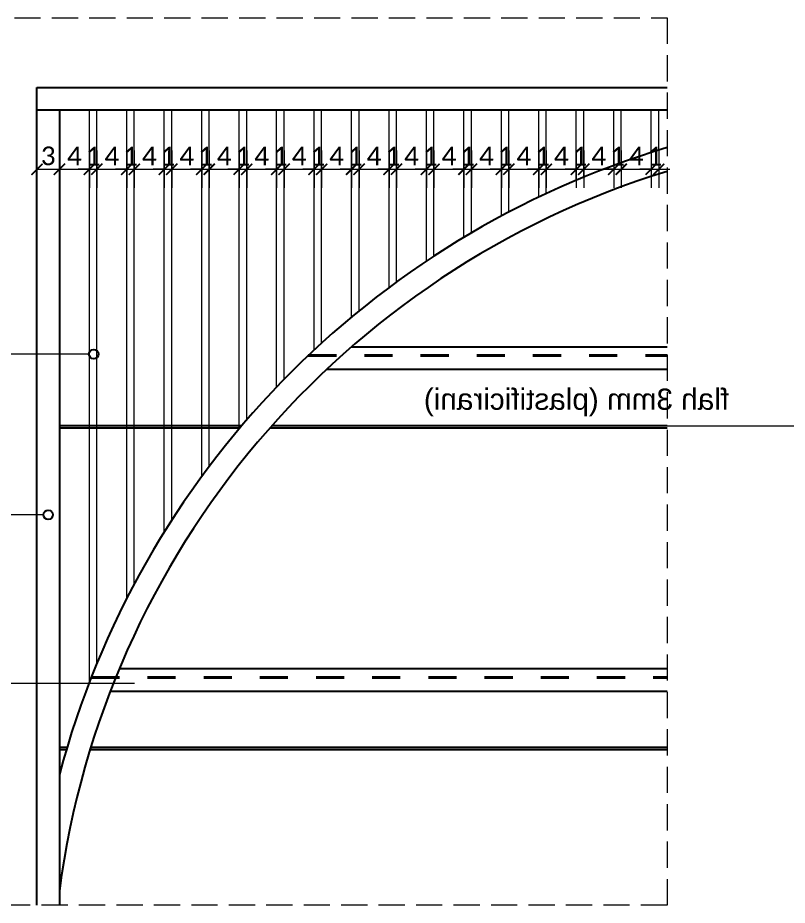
# Model space of a CAD drawing. Header units: centimetres. Extents: x -26724 to 60145, y -23645 to 6771.
# Drawn here: x 1974.8 to 2180.2, y 96.2 to 333.2 of the extents above; entities that cross this region are included whole.
import ezdxf

# ---------------------------------------------------------------- set-up
doc = ezdxf.new("R2010")
doc.units = ezdxf.units.CM
doc.linetypes.add('737', pattern=[10, 7, -3])
doc.linetypes.add('DALEKOVOD_VN', pattern=[5, 2.5, -2.5])
for name, color, linetype, lineweight in [('2.IZGLED', 7, 'Continuous', 13), ('4.KOTE', 88, 'Continuous', 15), ('zid', 7, 'Continuous', 40)]:
    doc.layers.add(name, color=color, linetype=linetype, lineweight=lineweight)
doc.layers.add('3.IZGLED 2', color=7, linetype='Continuous', lineweight=9, true_color=0x4a4a4a)
doc.layers.add('tekst', color=7, linetype='Continuous')
doc.layers.add('tekst @ 50', color=7, linetype='Continuous')
doc.styles.add('Notes', font='arial.ttf', dxfattribs={"height": 3})
doc.styles.get("Standard").update_dxf_attribs({"font": 'calibri.ttf'})
doc.dimstyles.new('ja 1 30 izgledi zidova', dxfattribs={"dimtxt": 5, "dimasz": 3, "dimexe": 5, "dimexo": 5, "dimgap": 1, "dimtad": 1, "dimdec": 0, "dimtxsty": 'Standard', "dimblk": 'ARCHTICK', "dimcen": 2.5, "dimclrd": 256, "dimclrt": 7, "dimadec": 0, "dimazin": 0, "dimtfac": 1, "dimtdec": 0, "dimtix": 1, "dimtmove": 1, "dimatfit": 3, "dimldrblk": 'ARCHTICK', "dimfxl": 5, "dimfxlon": 1, "dimlwd": 0, "dimlwe": 9, "dimarcsym": 0})

# ---------------------------------------------------------------- blocks, each defined once
blk = doc.blocks.new('_ArchTick')
at = {"color": 0, "linetype": 'ByBlock', "const_width": 0.15}
blk.add_lwpolyline([(-0.5, -0.5), (0.5, 0.5)], dxfattribs=at)
blk = doc.blocks.new('*D963')
at = {"layer": '4.KOTE', "color": 0, "lineweight": 9, "transparency": 16777216}
for p, q in [((1985.91, 297.78), (1985.91, 287.78)), ((1979.91, 295.04), (1979.91, 287.78))]:
    blk.add_line(p, q, dxfattribs=at)
at = {"layer": '4.KOTE', "lineweight": 0, "transparency": 16777216}
blk.add_line((1979.91, 292.78), (1985.91, 292.78), dxfattribs=at)
at = {"layer": 'Defpoints', "color": 0, "transparency": 16777216}
for p in [(1979.91, 316.27, -27), (1985.91, 310.27), (1985.91, 292.78)]:
    blk.add_point(p, dxfattribs=at)
at = {"layer": '4.KOTE', "lineweight": 0, "transparency": 16777216, "xscale": 3, "yscale": 3, "zscale": 3, "rotation": 180}
blk.add_blockref('_ArchTick', (1979.91, 292.78), dxfattribs=at)
at = {"layer": '4.KOTE', "lineweight": 0, "transparency": 16777216, "xscale": 3, "yscale": 3, "zscale": 3}
blk.add_blockref('_ArchTick', (1985.91, 292.78), dxfattribs=at)
at = {"layer": '4.KOTE', "color": 7, "transparency": 16777216, "insert": (1982.91, 296.34), "char_height": 5, "attachment_point": 5}
blk.add_mtext('3', dxfattribs=at)
blk = doc.blocks.new('*D964')
at = {"layer": '4.KOTE', "color": 0, "lineweight": 9, "transparency": 16777216}
for p, q in [((1985.91, 297.78), (1985.91, 287.78)), ((1993.91, 297.78), (1993.91, 287.78))]:
    blk.add_line(p, q, dxfattribs=at)
at = {"layer": '4.KOTE', "lineweight": 0, "transparency": 16777216}
blk.add_line((1985.91, 292.78), (1993.91, 292.78), dxfattribs=at)
at = {"layer": 'Defpoints', "color": 0, "transparency": 16777216}
for p in [(1985.91, 324.53), (1993.91, 310.27), (1993.91, 292.78)]:
    blk.add_point(p, dxfattribs=at)
at = {"layer": '4.KOTE', "lineweight": 0, "transparency": 16777216, "xscale": 3, "yscale": 3, "zscale": 3, "rotation": 180}
blk.add_blockref('_ArchTick', (1985.91, 292.78), dxfattribs=at)
at = {"layer": '4.KOTE', "lineweight": 0, "transparency": 16777216, "xscale": 3, "yscale": 3, "zscale": 3}
blk.add_blockref('_ArchTick', (1993.91, 292.78), dxfattribs=at)
at = {"layer": '4.KOTE', "color": 7, "transparency": 16777216, "insert": (1989.91, 296.29), "char_height": 5, "attachment_point": 5}
blk.add_mtext('4', dxfattribs=at)
blk = doc.blocks.new('*D965')
at = {"layer": '4.KOTE', "color": 0, "lineweight": 9, "transparency": 16777216}
for p, q in [((1993.91, 297.78), (1993.91, 287.78)), ((1995.91, 297.78), (1995.91, 287.78))]:
    blk.add_line(p, q, dxfattribs=at)
at = {"layer": '4.KOTE', "lineweight": 0, "transparency": 16777216}
for p, q in [((1993.91, 292.78), (1990.91, 292.78)), ((1993.91, 292.78), (1995.91, 292.78)), ((1995.91, 292.78), (1998.91, 292.78))]:
    blk.add_line(p, q, dxfattribs=at)
at = {"layer": 'Defpoints', "color": 0, "transparency": 16777216}
for p in [(1993.91, 310.27), (1995.91, 310.27), (1995.91, 292.78)]:
    blk.add_point(p, dxfattribs=at)
at = {"layer": '4.KOTE', "lineweight": 0, "transparency": 16777216, "xscale": 3, "yscale": 3, "zscale": 3}
blk.add_blockref('_ArchTick', (1993.91, 292.78), dxfattribs=at)
at = {"layer": '4.KOTE', "lineweight": 0, "transparency": 16777216, "xscale": 3, "yscale": 3, "zscale": 3, "rotation": 180}
blk.add_blockref('_ArchTick', (1995.91, 292.78), dxfattribs=at)
at = {"layer": '4.KOTE', "color": 7, "transparency": 16777216, "insert": (1994.91, 296.28), "char_height": 5, "attachment_point": 5}
blk.add_mtext('1', dxfattribs=at)
blk = doc.blocks.new('*D966')
at = {"layer": '4.KOTE', "color": 0, "lineweight": 9, "transparency": 16777216}
for p, q in [((1995.91, 297.78), (1995.91, 287.78)), ((2003.91, 297.78), (2003.91, 287.78))]:
    blk.add_line(p, q, dxfattribs=at)
at = {"layer": '4.KOTE', "lineweight": 0, "transparency": 16777216}
blk.add_line((1995.91, 292.78), (2003.91, 292.78), dxfattribs=at)
at = {"layer": 'Defpoints', "color": 0, "transparency": 16777216}
for p in [(1995.91, 310.27), (2003.91, 310.27), (2003.91, 292.78)]:
    blk.add_point(p, dxfattribs=at)
at = {"layer": '4.KOTE', "lineweight": 0, "transparency": 16777216, "xscale": 3, "yscale": 3, "zscale": 3, "rotation": 180}
blk.add_blockref('_ArchTick', (1995.91, 292.78), dxfattribs=at)
at = {"layer": '4.KOTE', "lineweight": 0, "transparency": 16777216, "xscale": 3, "yscale": 3, "zscale": 3}
blk.add_blockref('_ArchTick', (2003.91, 292.78), dxfattribs=at)
at = {"layer": '4.KOTE', "color": 7, "transparency": 16777216, "insert": (1999.91, 296.29), "char_height": 5, "attachment_point": 5}
blk.add_mtext('4', dxfattribs=at)
blk = doc.blocks.new('*D967')
at = {"layer": '4.KOTE', "color": 0, "lineweight": 9, "transparency": 16777216}
for p, q in [((2003.91, 297.78), (2003.91, 287.78)), ((2005.91, 297.78), (2005.91, 287.78))]:
    blk.add_line(p, q, dxfattribs=at)
at = {"layer": '4.KOTE', "lineweight": 0, "transparency": 16777216}
for p, q in [((2003.91, 292.78), (2000.91, 292.78)), ((2003.91, 292.78), (2005.91, 292.78)), ((2005.91, 292.78), (2008.91, 292.78))]:
    blk.add_line(p, q, dxfattribs=at)
at = {"layer": 'Defpoints', "color": 0, "transparency": 16777216}
for p in [(2003.91, 310.27), (2005.91, 310.27), (2005.91, 292.78)]:
    blk.add_point(p, dxfattribs=at)
at = {"layer": '4.KOTE', "lineweight": 0, "transparency": 16777216, "xscale": 3, "yscale": 3, "zscale": 3}
blk.add_blockref('_ArchTick', (2003.91, 292.78), dxfattribs=at)
at = {"layer": '4.KOTE', "lineweight": 0, "transparency": 16777216, "xscale": 3, "yscale": 3, "zscale": 3, "rotation": 180}
blk.add_blockref('_ArchTick', (2005.91, 292.78), dxfattribs=at)
at = {"layer": '4.KOTE', "color": 7, "transparency": 16777216, "insert": (2004.91, 296.28), "char_height": 5, "attachment_point": 5}
blk.add_mtext('1', dxfattribs=at)
blk = doc.blocks.new('*D968')
at = {"layer": '4.KOTE', "color": 0, "lineweight": 9, "transparency": 16777216}
for p, q in [((2005.91, 297.78), (2005.91, 287.78)), ((2013.91, 297.78), (2013.91, 287.78))]:
    blk.add_line(p, q, dxfattribs=at)
at = {"layer": '4.KOTE', "lineweight": 0, "transparency": 16777216}
blk.add_line((2005.91, 292.78), (2013.91, 292.78), dxfattribs=at)
at = {"layer": 'Defpoints', "color": 0, "transparency": 16777216}
for p in [(2005.91, 310.27), (2013.91, 310.27), (2013.91, 292.78)]:
    blk.add_point(p, dxfattribs=at)
at = {"layer": '4.KOTE', "lineweight": 0, "transparency": 16777216, "xscale": 3, "yscale": 3, "zscale": 3, "rotation": 180}
blk.add_blockref('_ArchTick', (2005.91, 292.78), dxfattribs=at)
at = {"layer": '4.KOTE', "lineweight": 0, "transparency": 16777216, "xscale": 3, "yscale": 3, "zscale": 3}
blk.add_blockref('_ArchTick', (2013.91, 292.78), dxfattribs=at)
at = {"layer": '4.KOTE', "color": 7, "transparency": 16777216, "insert": (2009.91, 296.29), "char_height": 5, "attachment_point": 5}
blk.add_mtext('4', dxfattribs=at)
blk = doc.blocks.new('*D969')
at = {"layer": '4.KOTE', "color": 0, "lineweight": 9, "transparency": 16777216}
for p, q in [((2013.91, 297.78), (2013.91, 287.78)), ((2015.91, 297.78), (2015.91, 287.78))]:
    blk.add_line(p, q, dxfattribs=at)
at = {"layer": '4.KOTE', "lineweight": 0, "transparency": 16777216}
for p, q in [((2013.91, 292.78), (2010.91, 292.78)), ((2013.91, 292.78), (2015.91, 292.78)), ((2015.91, 292.78), (2018.91, 292.78))]:
    blk.add_line(p, q, dxfattribs=at)
at = {"layer": 'Defpoints', "color": 0, "transparency": 16777216}
for p in [(2013.91, 310.27), (2015.91, 310.27), (2015.91, 292.78)]:
    blk.add_point(p, dxfattribs=at)
at = {"layer": '4.KOTE', "lineweight": 0, "transparency": 16777216, "xscale": 3, "yscale": 3, "zscale": 3}
blk.add_blockref('_ArchTick', (2013.91, 292.78), dxfattribs=at)
at = {"layer": '4.KOTE', "lineweight": 0, "transparency": 16777216, "xscale": 3, "yscale": 3, "zscale": 3, "rotation": 180}
blk.add_blockref('_ArchTick', (2015.91, 292.78), dxfattribs=at)
at = {"layer": '4.KOTE', "color": 7, "transparency": 16777216, "insert": (2014.91, 296.28), "char_height": 5, "attachment_point": 5}
blk.add_mtext('1', dxfattribs=at)
blk = doc.blocks.new('*D970')
at = {"layer": '4.KOTE', "color": 0, "lineweight": 9, "transparency": 16777216}
for p, q in [((2015.91, 297.78), (2015.91, 287.78)), ((2023.91, 297.78), (2023.91, 287.78))]:
    blk.add_line(p, q, dxfattribs=at)
at = {"layer": '4.KOTE', "lineweight": 0, "transparency": 16777216}
blk.add_line((2015.91, 292.78), (2023.91, 292.78), dxfattribs=at)
at = {"layer": 'Defpoints', "color": 0, "transparency": 16777216}
for p in [(2015.91, 310.27), (2023.91, 310.27), (2023.91, 292.78)]:
    blk.add_point(p, dxfattribs=at)
at = {"layer": '4.KOTE', "lineweight": 0, "transparency": 16777216, "xscale": 3, "yscale": 3, "zscale": 3, "rotation": 180}
blk.add_blockref('_ArchTick', (2015.91, 292.78), dxfattribs=at)
at = {"layer": '4.KOTE', "lineweight": 0, "transparency": 16777216, "xscale": 3, "yscale": 3, "zscale": 3}
blk.add_blockref('_ArchTick', (2023.91, 292.78), dxfattribs=at)
at = {"layer": '4.KOTE', "color": 7, "transparency": 16777216, "insert": (2019.91, 296.29), "char_height": 5, "attachment_point": 5}
blk.add_mtext('4', dxfattribs=at)
blk = doc.blocks.new('*D971')
at = {"layer": '4.KOTE', "color": 0, "lineweight": 9, "transparency": 16777216}
for p, q in [((2023.91, 297.78), (2023.91, 287.78)), ((2025.91, 297.78), (2025.91, 287.78))]:
    blk.add_line(p, q, dxfattribs=at)
at = {"layer": '4.KOTE', "lineweight": 0, "transparency": 16777216}
for p, q in [((2023.91, 292.78), (2020.91, 292.78)), ((2023.91, 292.78), (2025.91, 292.78)), ((2025.91, 292.78), (2028.91, 292.78))]:
    blk.add_line(p, q, dxfattribs=at)
at = {"layer": 'Defpoints', "color": 0, "transparency": 16777216}
for p in [(2023.91, 310.27), (2025.91, 310.27), (2025.91, 292.78)]:
    blk.add_point(p, dxfattribs=at)
at = {"layer": '4.KOTE', "lineweight": 0, "transparency": 16777216, "xscale": 3, "yscale": 3, "zscale": 3}
blk.add_blockref('_ArchTick', (2023.91, 292.78), dxfattribs=at)
at = {"layer": '4.KOTE', "lineweight": 0, "transparency": 16777216, "xscale": 3, "yscale": 3, "zscale": 3, "rotation": 180}
blk.add_blockref('_ArchTick', (2025.91, 292.78), dxfattribs=at)
at = {"layer": '4.KOTE', "color": 7, "transparency": 16777216, "insert": (2024.91, 296.28), "char_height": 5, "attachment_point": 5}
blk.add_mtext('1', dxfattribs=at)
blk = doc.blocks.new('*D972')
at = {"layer": '4.KOTE', "color": 0, "lineweight": 9, "transparency": 16777216}
for p, q in [((2025.91, 297.78), (2025.91, 287.78)), ((2033.91, 297.78), (2033.91, 287.78))]:
    blk.add_line(p, q, dxfattribs=at)
at = {"layer": '4.KOTE', "lineweight": 0, "transparency": 16777216}
blk.add_line((2025.91, 292.78), (2033.91, 292.78), dxfattribs=at)
at = {"layer": 'Defpoints', "color": 0, "transparency": 16777216}
for p in [(2025.91, 310.27), (2033.91, 310.27), (2033.91, 292.78)]:
    blk.add_point(p, dxfattribs=at)
at = {"layer": '4.KOTE', "lineweight": 0, "transparency": 16777216, "xscale": 3, "yscale": 3, "zscale": 3, "rotation": 180}
blk.add_blockref('_ArchTick', (2025.91, 292.78), dxfattribs=at)
at = {"layer": '4.KOTE', "lineweight": 0, "transparency": 16777216, "xscale": 3, "yscale": 3, "zscale": 3}
blk.add_blockref('_ArchTick', (2033.91, 292.78), dxfattribs=at)
at = {"layer": '4.KOTE', "color": 7, "transparency": 16777216, "insert": (2029.91, 296.29), "char_height": 5, "attachment_point": 5}
blk.add_mtext('4', dxfattribs=at)
blk = doc.blocks.new('*D973')
at = {"layer": '4.KOTE', "color": 0, "lineweight": 9, "transparency": 16777216}
for p, q in [((2033.91, 297.78), (2033.91, 287.78)), ((2035.91, 297.78), (2035.91, 287.78))]:
    blk.add_line(p, q, dxfattribs=at)
at = {"layer": '4.KOTE', "lineweight": 0, "transparency": 16777216}
for p, q in [((2033.91, 292.78), (2030.91, 292.78)), ((2033.91, 292.78), (2035.91, 292.78)), ((2035.91, 292.78), (2038.91, 292.78))]:
    blk.add_line(p, q, dxfattribs=at)
at = {"layer": 'Defpoints', "color": 0, "transparency": 16777216}
for p in [(2033.91, 310.27), (2035.91, 310.27), (2035.91, 292.78)]:
    blk.add_point(p, dxfattribs=at)
at = {"layer": '4.KOTE', "lineweight": 0, "transparency": 16777216, "xscale": 3, "yscale": 3, "zscale": 3}
blk.add_blockref('_ArchTick', (2033.91, 292.78), dxfattribs=at)
at = {"layer": '4.KOTE', "lineweight": 0, "transparency": 16777216, "xscale": 3, "yscale": 3, "zscale": 3, "rotation": 180}
blk.add_blockref('_ArchTick', (2035.91, 292.78), dxfattribs=at)
at = {"layer": '4.KOTE', "color": 7, "transparency": 16777216, "insert": (2034.91, 296.28), "char_height": 5, "attachment_point": 5}
blk.add_mtext('1', dxfattribs=at)
blk = doc.blocks.new('*D974')
at = {"layer": '4.KOTE', "color": 0, "lineweight": 9, "transparency": 16777216}
for p, q in [((2035.91, 297.78), (2035.91, 287.78)), ((2043.91, 297.78), (2043.91, 287.78))]:
    blk.add_line(p, q, dxfattribs=at)
at = {"layer": '4.KOTE', "lineweight": 0, "transparency": 16777216}
blk.add_line((2035.91, 292.78), (2043.91, 292.78), dxfattribs=at)
at = {"layer": 'Defpoints', "color": 0, "transparency": 16777216}
for p in [(2035.91, 310.27), (2043.91, 310.27), (2043.91, 292.78)]:
    blk.add_point(p, dxfattribs=at)
at = {"layer": '4.KOTE', "lineweight": 0, "transparency": 16777216, "xscale": 3, "yscale": 3, "zscale": 3, "rotation": 180}
blk.add_blockref('_ArchTick', (2035.91, 292.78), dxfattribs=at)
at = {"layer": '4.KOTE', "lineweight": 0, "transparency": 16777216, "xscale": 3, "yscale": 3, "zscale": 3}
blk.add_blockref('_ArchTick', (2043.91, 292.78), dxfattribs=at)
at = {"layer": '4.KOTE', "color": 7, "transparency": 16777216, "insert": (2039.91, 296.29), "char_height": 5, "attachment_point": 5}
blk.add_mtext('4', dxfattribs=at)
blk = doc.blocks.new('*D975')
at = {"layer": '4.KOTE', "color": 0, "lineweight": 9, "transparency": 16777216}
for p, q in [((2043.91, 297.78), (2043.91, 287.78)), ((2045.91, 297.78), (2045.91, 287.78))]:
    blk.add_line(p, q, dxfattribs=at)
at = {"layer": '4.KOTE', "lineweight": 0, "transparency": 16777216}
for p, q in [((2043.91, 292.78), (2040.91, 292.78)), ((2043.91, 292.78), (2045.91, 292.78)), ((2045.91, 292.78), (2048.91, 292.78))]:
    blk.add_line(p, q, dxfattribs=at)
at = {"layer": 'Defpoints', "color": 0, "transparency": 16777216}
for p in [(2043.91, 310.27), (2045.91, 310.27), (2045.91, 292.78)]:
    blk.add_point(p, dxfattribs=at)
at = {"layer": '4.KOTE', "lineweight": 0, "transparency": 16777216, "xscale": 3, "yscale": 3, "zscale": 3}
blk.add_blockref('_ArchTick', (2043.91, 292.78), dxfattribs=at)
at = {"layer": '4.KOTE', "lineweight": 0, "transparency": 16777216, "xscale": 3, "yscale": 3, "zscale": 3, "rotation": 180}
blk.add_blockref('_ArchTick', (2045.91, 292.78), dxfattribs=at)
at = {"layer": '4.KOTE', "color": 7, "transparency": 16777216, "insert": (2044.91, 296.28), "char_height": 5, "attachment_point": 5}
blk.add_mtext('1', dxfattribs=at)
blk = doc.blocks.new('*D976')
at = {"layer": '4.KOTE', "color": 0, "lineweight": 9, "transparency": 16777216}
for p, q in [((2045.91, 297.78), (2045.91, 287.78)), ((2053.91, 297.78), (2053.91, 287.78))]:
    blk.add_line(p, q, dxfattribs=at)
at = {"layer": '4.KOTE', "lineweight": 0, "transparency": 16777216}
blk.add_line((2045.91, 292.78), (2053.91, 292.78), dxfattribs=at)
at = {"layer": 'Defpoints', "color": 0, "transparency": 16777216}
for p in [(2045.91, 310.27), (2053.91, 310.27), (2053.91, 292.78)]:
    blk.add_point(p, dxfattribs=at)
at = {"layer": '4.KOTE', "lineweight": 0, "transparency": 16777216, "xscale": 3, "yscale": 3, "zscale": 3, "rotation": 180}
blk.add_blockref('_ArchTick', (2045.91, 292.78), dxfattribs=at)
at = {"layer": '4.KOTE', "lineweight": 0, "transparency": 16777216, "xscale": 3, "yscale": 3, "zscale": 3}
blk.add_blockref('_ArchTick', (2053.91, 292.78), dxfattribs=at)
at = {"layer": '4.KOTE', "color": 7, "transparency": 16777216, "insert": (2049.91, 296.29), "char_height": 5, "attachment_point": 5}
blk.add_mtext('4', dxfattribs=at)
blk = doc.blocks.new('*D977')
at = {"layer": '4.KOTE', "color": 0, "lineweight": 9, "transparency": 16777216}
for p, q in [((2053.91, 297.78), (2053.91, 287.78)), ((2055.91, 297.78), (2055.91, 287.78))]:
    blk.add_line(p, q, dxfattribs=at)
at = {"layer": '4.KOTE', "lineweight": 0, "transparency": 16777216}
for p, q in [((2053.91, 292.78), (2050.91, 292.78)), ((2053.91, 292.78), (2055.91, 292.78)), ((2055.91, 292.78), (2058.91, 292.78))]:
    blk.add_line(p, q, dxfattribs=at)
at = {"layer": 'Defpoints', "color": 0, "transparency": 16777216}
for p in [(2053.91, 310.27), (2055.91, 310.27), (2055.91, 292.78)]:
    blk.add_point(p, dxfattribs=at)
at = {"layer": '4.KOTE', "lineweight": 0, "transparency": 16777216, "xscale": 3, "yscale": 3, "zscale": 3}
blk.add_blockref('_ArchTick', (2053.91, 292.78), dxfattribs=at)
at = {"layer": '4.KOTE', "lineweight": 0, "transparency": 16777216, "xscale": 3, "yscale": 3, "zscale": 3, "rotation": 180}
blk.add_blockref('_ArchTick', (2055.91, 292.78), dxfattribs=at)
at = {"layer": '4.KOTE', "color": 7, "transparency": 16777216, "insert": (2054.91, 296.28), "char_height": 5, "attachment_point": 5}
blk.add_mtext('1', dxfattribs=at)
blk = doc.blocks.new('*D978')
at = {"layer": '4.KOTE', "color": 0, "lineweight": 9, "transparency": 16777216}
for p, q in [((2055.91, 297.78), (2055.91, 287.78)), ((2063.91, 297.78), (2063.91, 287.78))]:
    blk.add_line(p, q, dxfattribs=at)
at = {"layer": '4.KOTE', "lineweight": 0, "transparency": 16777216}
blk.add_line((2055.91, 292.78), (2063.91, 292.78), dxfattribs=at)
at = {"layer": 'Defpoints', "color": 0, "transparency": 16777216}
for p in [(2055.91, 310.27), (2063.91, 310.27), (2063.91, 292.78)]:
    blk.add_point(p, dxfattribs=at)
at = {"layer": '4.KOTE', "lineweight": 0, "transparency": 16777216, "xscale": 3, "yscale": 3, "zscale": 3, "rotation": 180}
blk.add_blockref('_ArchTick', (2055.91, 292.78), dxfattribs=at)
at = {"layer": '4.KOTE', "lineweight": 0, "transparency": 16777216, "xscale": 3, "yscale": 3, "zscale": 3}
blk.add_blockref('_ArchTick', (2063.91, 292.78), dxfattribs=at)
at = {"layer": '4.KOTE', "color": 7, "transparency": 16777216, "insert": (2059.91, 296.29), "char_height": 5, "attachment_point": 5}
blk.add_mtext('4', dxfattribs=at)
blk = doc.blocks.new('*D979')
at = {"layer": '4.KOTE', "color": 0, "lineweight": 9, "transparency": 16777216}
for p, q in [((2063.91, 297.78), (2063.91, 287.78)), ((2065.91, 297.78), (2065.91, 287.78))]:
    blk.add_line(p, q, dxfattribs=at)
at = {"layer": '4.KOTE', "lineweight": 0, "transparency": 16777216}
for p, q in [((2063.91, 292.78), (2060.91, 292.78)), ((2063.91, 292.78), (2065.91, 292.78)), ((2065.91, 292.78), (2068.91, 292.78))]:
    blk.add_line(p, q, dxfattribs=at)
at = {"layer": 'Defpoints', "color": 0, "transparency": 16777216}
for p in [(2063.91, 310.27), (2065.91, 310.27), (2065.91, 292.78)]:
    blk.add_point(p, dxfattribs=at)
at = {"layer": '4.KOTE', "lineweight": 0, "transparency": 16777216, "xscale": 3, "yscale": 3, "zscale": 3}
blk.add_blockref('_ArchTick', (2063.91, 292.78), dxfattribs=at)
at = {"layer": '4.KOTE', "lineweight": 0, "transparency": 16777216, "xscale": 3, "yscale": 3, "zscale": 3, "rotation": 180}
blk.add_blockref('_ArchTick', (2065.91, 292.78), dxfattribs=at)
at = {"layer": '4.KOTE', "color": 7, "transparency": 16777216, "insert": (2064.91, 296.28), "char_height": 5, "attachment_point": 5}
blk.add_mtext('1', dxfattribs=at)
blk = doc.blocks.new('*D980')
at = {"layer": '4.KOTE', "color": 0, "lineweight": 9, "transparency": 16777216}
for p, q in [((2065.91, 297.78), (2065.91, 287.78)), ((2073.91, 297.78), (2073.91, 287.78))]:
    blk.add_line(p, q, dxfattribs=at)
at = {"layer": '4.KOTE', "lineweight": 0, "transparency": 16777216}
blk.add_line((2065.91, 292.78), (2073.91, 292.78), dxfattribs=at)
at = {"layer": 'Defpoints', "color": 0, "transparency": 16777216}
for p in [(2065.91, 310.27), (2073.91, 310.27), (2073.91, 292.78)]:
    blk.add_point(p, dxfattribs=at)
at = {"layer": '4.KOTE', "lineweight": 0, "transparency": 16777216, "xscale": 3, "yscale": 3, "zscale": 3, "rotation": 180}
blk.add_blockref('_ArchTick', (2065.91, 292.78), dxfattribs=at)
at = {"layer": '4.KOTE', "lineweight": 0, "transparency": 16777216, "xscale": 3, "yscale": 3, "zscale": 3}
blk.add_blockref('_ArchTick', (2073.91, 292.78), dxfattribs=at)
at = {"layer": '4.KOTE', "color": 7, "transparency": 16777216, "insert": (2069.91, 296.29), "char_height": 5, "attachment_point": 5}
blk.add_mtext('4', dxfattribs=at)
blk = doc.blocks.new('*D981')
at = {"layer": '4.KOTE', "color": 0, "lineweight": 9, "transparency": 16777216}
for p, q in [((2073.91, 297.78), (2073.91, 287.78)), ((2075.91, 297.78), (2075.91, 287.78))]:
    blk.add_line(p, q, dxfattribs=at)
at = {"layer": '4.KOTE', "lineweight": 0, "transparency": 16777216}
for p, q in [((2073.91, 292.78), (2070.91, 292.78)), ((2073.91, 292.78), (2075.91, 292.78)), ((2075.91, 292.78), (2078.91, 292.78))]:
    blk.add_line(p, q, dxfattribs=at)
at = {"layer": 'Defpoints', "color": 0, "transparency": 16777216}
for p in [(2073.91, 310.27), (2075.91, 310.27), (2075.91, 292.78)]:
    blk.add_point(p, dxfattribs=at)
at = {"layer": '4.KOTE', "lineweight": 0, "transparency": 16777216, "xscale": 3, "yscale": 3, "zscale": 3}
blk.add_blockref('_ArchTick', (2073.91, 292.78), dxfattribs=at)
at = {"layer": '4.KOTE', "lineweight": 0, "transparency": 16777216, "xscale": 3, "yscale": 3, "zscale": 3, "rotation": 180}
blk.add_blockref('_ArchTick', (2075.91, 292.78), dxfattribs=at)
at = {"layer": '4.KOTE', "color": 7, "transparency": 16777216, "insert": (2074.91, 296.28), "char_height": 5, "attachment_point": 5}
blk.add_mtext('1', dxfattribs=at)
blk = doc.blocks.new('*D982')
at = {"layer": '4.KOTE', "color": 0, "lineweight": 9, "transparency": 16777216}
for p, q in [((2075.91, 297.78), (2075.91, 287.78)), ((2083.91, 297.78), (2083.91, 287.78))]:
    blk.add_line(p, q, dxfattribs=at)
at = {"layer": '4.KOTE', "lineweight": 0, "transparency": 16777216}
blk.add_line((2075.91, 292.78), (2083.91, 292.78), dxfattribs=at)
at = {"layer": 'Defpoints', "color": 0, "transparency": 16777216}
for p in [(2075.91, 310.27), (2083.91, 310.27), (2083.91, 292.78)]:
    blk.add_point(p, dxfattribs=at)
at = {"layer": '4.KOTE', "lineweight": 0, "transparency": 16777216, "xscale": 3, "yscale": 3, "zscale": 3, "rotation": 180}
blk.add_blockref('_ArchTick', (2075.91, 292.78), dxfattribs=at)
at = {"layer": '4.KOTE', "lineweight": 0, "transparency": 16777216, "xscale": 3, "yscale": 3, "zscale": 3}
blk.add_blockref('_ArchTick', (2083.91, 292.78), dxfattribs=at)
at = {"layer": '4.KOTE', "color": 7, "transparency": 16777216, "insert": (2079.91, 296.29), "char_height": 5, "attachment_point": 5}
blk.add_mtext('4', dxfattribs=at)
blk = doc.blocks.new('*D983')
at = {"layer": '4.KOTE', "color": 0, "lineweight": 9, "transparency": 16777216}
for p, q in [((2083.91, 297.78), (2083.91, 287.78)), ((2085.91, 297.78), (2085.91, 287.78))]:
    blk.add_line(p, q, dxfattribs=at)
at = {"layer": '4.KOTE', "lineweight": 0, "transparency": 16777216}
for p, q in [((2083.91, 292.78), (2080.91, 292.78)), ((2083.91, 292.78), (2085.91, 292.78)), ((2085.91, 292.78), (2088.91, 292.78))]:
    blk.add_line(p, q, dxfattribs=at)
at = {"layer": 'Defpoints', "color": 0, "transparency": 16777216}
for p in [(2083.91, 310.27), (2085.91, 310.27), (2085.91, 292.78)]:
    blk.add_point(p, dxfattribs=at)
at = {"layer": '4.KOTE', "lineweight": 0, "transparency": 16777216, "xscale": 3, "yscale": 3, "zscale": 3}
blk.add_blockref('_ArchTick', (2083.91, 292.78), dxfattribs=at)
at = {"layer": '4.KOTE', "lineweight": 0, "transparency": 16777216, "xscale": 3, "yscale": 3, "zscale": 3, "rotation": 180}
blk.add_blockref('_ArchTick', (2085.91, 292.78), dxfattribs=at)
at = {"layer": '4.KOTE', "color": 7, "transparency": 16777216, "insert": (2084.91, 296.28), "char_height": 5, "attachment_point": 5}
blk.add_mtext('1', dxfattribs=at)
blk = doc.blocks.new('*D984')
at = {"layer": '4.KOTE', "color": 0, "lineweight": 9, "transparency": 16777216}
for p, q in [((2085.91, 297.78), (2085.91, 287.78)), ((2093.91, 297.78), (2093.91, 287.78))]:
    blk.add_line(p, q, dxfattribs=at)
at = {"layer": '4.KOTE', "lineweight": 0, "transparency": 16777216}
blk.add_line((2085.91, 292.78), (2093.91, 292.78), dxfattribs=at)
at = {"layer": 'Defpoints', "color": 0, "transparency": 16777216}
for p in [(2085.91, 310.27), (2093.91, 310.27), (2093.91, 292.78)]:
    blk.add_point(p, dxfattribs=at)
at = {"layer": '4.KOTE', "lineweight": 0, "transparency": 16777216, "xscale": 3, "yscale": 3, "zscale": 3, "rotation": 180}
blk.add_blockref('_ArchTick', (2085.91, 292.78), dxfattribs=at)
at = {"layer": '4.KOTE', "lineweight": 0, "transparency": 16777216, "xscale": 3, "yscale": 3, "zscale": 3}
blk.add_blockref('_ArchTick', (2093.91, 292.78), dxfattribs=at)
at = {"layer": '4.KOTE', "color": 7, "transparency": 16777216, "insert": (2089.91, 296.29), "char_height": 5, "attachment_point": 5}
blk.add_mtext('4', dxfattribs=at)
blk = doc.blocks.new('*D985')
at = {"layer": '4.KOTE', "color": 0, "lineweight": 9, "transparency": 16777216}
for p, q in [((2093.91, 297.78), (2093.91, 287.78)), ((2095.91, 297.78), (2095.91, 287.78))]:
    blk.add_line(p, q, dxfattribs=at)
at = {"layer": '4.KOTE', "lineweight": 0, "transparency": 16777216}
for p, q in [((2093.91, 292.78), (2090.91, 292.78)), ((2093.91, 292.78), (2095.91, 292.78)), ((2095.91, 292.78), (2098.91, 292.78))]:
    blk.add_line(p, q, dxfattribs=at)
at = {"layer": 'Defpoints', "color": 0, "transparency": 16777216}
for p in [(2093.91, 310.27), (2095.91, 310.27), (2095.91, 292.78)]:
    blk.add_point(p, dxfattribs=at)
at = {"layer": '4.KOTE', "lineweight": 0, "transparency": 16777216, "xscale": 3, "yscale": 3, "zscale": 3}
blk.add_blockref('_ArchTick', (2093.91, 292.78), dxfattribs=at)
at = {"layer": '4.KOTE', "lineweight": 0, "transparency": 16777216, "xscale": 3, "yscale": 3, "zscale": 3, "rotation": 180}
blk.add_blockref('_ArchTick', (2095.91, 292.78), dxfattribs=at)
at = {"layer": '4.KOTE', "color": 7, "transparency": 16777216, "insert": (2094.91, 296.28), "char_height": 5, "attachment_point": 5}
blk.add_mtext('1', dxfattribs=at)
blk = doc.blocks.new('*D986')
at = {"layer": '4.KOTE', "color": 0, "lineweight": 9, "transparency": 16777216}
for p, q in [((2095.91, 297.78), (2095.91, 287.78)), ((2103.91, 297.78), (2103.91, 287.78))]:
    blk.add_line(p, q, dxfattribs=at)
at = {"layer": '4.KOTE', "lineweight": 0, "transparency": 16777216}
blk.add_line((2095.91, 292.78), (2103.91, 292.78), dxfattribs=at)
at = {"layer": 'Defpoints', "color": 0, "transparency": 16777216}
for p in [(2095.91, 310.27), (2103.91, 310.27), (2103.91, 292.78)]:
    blk.add_point(p, dxfattribs=at)
at = {"layer": '4.KOTE', "lineweight": 0, "transparency": 16777216, "xscale": 3, "yscale": 3, "zscale": 3, "rotation": 180}
blk.add_blockref('_ArchTick', (2095.91, 292.78), dxfattribs=at)
at = {"layer": '4.KOTE', "lineweight": 0, "transparency": 16777216, "xscale": 3, "yscale": 3, "zscale": 3}
blk.add_blockref('_ArchTick', (2103.91, 292.78), dxfattribs=at)
at = {"layer": '4.KOTE', "color": 7, "transparency": 16777216, "insert": (2099.91, 296.29), "char_height": 5, "attachment_point": 5}
blk.add_mtext('4', dxfattribs=at)
blk = doc.blocks.new('*D987')
at = {"layer": '4.KOTE', "color": 0, "lineweight": 9, "transparency": 16777216}
for p, q in [((2103.91, 297.78), (2103.91, 287.78)), ((2105.91, 297.78), (2105.91, 287.78))]:
    blk.add_line(p, q, dxfattribs=at)
at = {"layer": '4.KOTE', "lineweight": 0, "transparency": 16777216}
for p, q in [((2103.91, 292.78), (2100.91, 292.78)), ((2103.91, 292.78), (2105.91, 292.78)), ((2105.91, 292.78), (2108.91, 292.78))]:
    blk.add_line(p, q, dxfattribs=at)
at = {"layer": 'Defpoints', "color": 0, "transparency": 16777216}
for p in [(2103.91, 310.27), (2105.91, 310.27), (2105.91, 292.78)]:
    blk.add_point(p, dxfattribs=at)
at = {"layer": '4.KOTE', "lineweight": 0, "transparency": 16777216, "xscale": 3, "yscale": 3, "zscale": 3}
blk.add_blockref('_ArchTick', (2103.91, 292.78), dxfattribs=at)
at = {"layer": '4.KOTE', "lineweight": 0, "transparency": 16777216, "xscale": 3, "yscale": 3, "zscale": 3, "rotation": 180}
blk.add_blockref('_ArchTick', (2105.91, 292.78), dxfattribs=at)
at = {"layer": '4.KOTE', "color": 7, "transparency": 16777216, "insert": (2104.91, 296.28), "char_height": 5, "attachment_point": 5}
blk.add_mtext('1', dxfattribs=at)
blk = doc.blocks.new('*D988')
at = {"layer": '4.KOTE', "color": 0, "lineweight": 9, "transparency": 16777216}
for p, q in [((2105.91, 297.78), (2105.91, 287.78)), ((2113.91, 297.78), (2113.91, 287.78))]:
    blk.add_line(p, q, dxfattribs=at)
at = {"layer": '4.KOTE', "lineweight": 0, "transparency": 16777216}
blk.add_line((2105.91, 292.78), (2113.91, 292.78), dxfattribs=at)
at = {"layer": 'Defpoints', "color": 0, "transparency": 16777216}
for p in [(2105.91, 310.27), (2113.91, 310.27), (2113.91, 292.78)]:
    blk.add_point(p, dxfattribs=at)
at = {"layer": '4.KOTE', "lineweight": 0, "transparency": 16777216, "xscale": 3, "yscale": 3, "zscale": 3, "rotation": 180}
blk.add_blockref('_ArchTick', (2105.91, 292.78), dxfattribs=at)
at = {"layer": '4.KOTE', "lineweight": 0, "transparency": 16777216, "xscale": 3, "yscale": 3, "zscale": 3}
blk.add_blockref('_ArchTick', (2113.91, 292.78), dxfattribs=at)
at = {"layer": '4.KOTE', "color": 7, "transparency": 16777216, "insert": (2109.91, 296.29), "char_height": 5, "attachment_point": 5}
blk.add_mtext('4', dxfattribs=at)
blk = doc.blocks.new('*D989')
at = {"layer": '4.KOTE', "color": 0, "lineweight": 9, "transparency": 16777216}
for p, q in [((2113.91, 297.78), (2113.91, 287.78)), ((2115.91, 297.78), (2115.91, 287.78))]:
    blk.add_line(p, q, dxfattribs=at)
at = {"layer": '4.KOTE', "lineweight": 0, "transparency": 16777216}
for p, q in [((2113.91, 292.78), (2110.91, 292.78)), ((2113.91, 292.78), (2115.91, 292.78)), ((2115.91, 292.78), (2118.91, 292.78))]:
    blk.add_line(p, q, dxfattribs=at)
at = {"layer": 'Defpoints', "color": 0, "transparency": 16777216}
for p in [(2113.91, 310.27), (2115.91, 310.27), (2115.91, 292.78)]:
    blk.add_point(p, dxfattribs=at)
at = {"layer": '4.KOTE', "lineweight": 0, "transparency": 16777216, "xscale": 3, "yscale": 3, "zscale": 3}
blk.add_blockref('_ArchTick', (2113.91, 292.78), dxfattribs=at)
at = {"layer": '4.KOTE', "lineweight": 0, "transparency": 16777216, "xscale": 3, "yscale": 3, "zscale": 3, "rotation": 180}
blk.add_blockref('_ArchTick', (2115.91, 292.78), dxfattribs=at)
at = {"layer": '4.KOTE', "color": 7, "transparency": 16777216, "insert": (2114.91, 296.28), "char_height": 5, "attachment_point": 5}
blk.add_mtext('1', dxfattribs=at)
blk = doc.blocks.new('*D990')
at = {"layer": '4.KOTE', "color": 0, "lineweight": 9, "transparency": 16777216}
for p, q in [((2115.91, 297.78), (2115.91, 287.78)), ((2123.91, 297.78), (2123.91, 287.78))]:
    blk.add_line(p, q, dxfattribs=at)
at = {"layer": '4.KOTE', "lineweight": 0, "transparency": 16777216}
blk.add_line((2115.91, 292.78), (2123.91, 292.78), dxfattribs=at)
at = {"layer": 'Defpoints', "color": 0, "transparency": 16777216}
for p in [(2115.91, 310.27), (2123.91, 310.27), (2123.91, 292.78)]:
    blk.add_point(p, dxfattribs=at)
at = {"layer": '4.KOTE', "lineweight": 0, "transparency": 16777216, "xscale": 3, "yscale": 3, "zscale": 3, "rotation": 180}
blk.add_blockref('_ArchTick', (2115.91, 292.78), dxfattribs=at)
at = {"layer": '4.KOTE', "lineweight": 0, "transparency": 16777216, "xscale": 3, "yscale": 3, "zscale": 3}
blk.add_blockref('_ArchTick', (2123.91, 292.78), dxfattribs=at)
at = {"layer": '4.KOTE', "color": 7, "transparency": 16777216, "insert": (2119.91, 296.29), "char_height": 5, "attachment_point": 5}
blk.add_mtext('4', dxfattribs=at)
blk = doc.blocks.new('*D991')
at = {"layer": '4.KOTE', "color": 0, "lineweight": 9, "transparency": 16777216}
for p, q in [((2123.91, 297.78), (2123.91, 287.78)), ((2125.91, 297.78), (2125.91, 287.78))]:
    blk.add_line(p, q, dxfattribs=at)
at = {"layer": '4.KOTE', "lineweight": 0, "transparency": 16777216}
for p, q in [((2123.91, 292.78), (2120.91, 292.78)), ((2123.91, 292.78), (2125.91, 292.78)), ((2125.91, 292.78), (2128.91, 292.78))]:
    blk.add_line(p, q, dxfattribs=at)
at = {"layer": 'Defpoints', "color": 0, "transparency": 16777216}
for p in [(2123.91, 310.27), (2125.91, 310.27), (2125.91, 292.78)]:
    blk.add_point(p, dxfattribs=at)
at = {"layer": '4.KOTE', "lineweight": 0, "transparency": 16777216, "xscale": 3, "yscale": 3, "zscale": 3}
blk.add_blockref('_ArchTick', (2123.91, 292.78), dxfattribs=at)
at = {"layer": '4.KOTE', "lineweight": 0, "transparency": 16777216, "xscale": 3, "yscale": 3, "zscale": 3, "rotation": 180}
blk.add_blockref('_ArchTick', (2125.91, 292.78), dxfattribs=at)
at = {"layer": '4.KOTE', "color": 7, "transparency": 16777216, "insert": (2124.91, 296.28), "char_height": 5, "attachment_point": 5}
blk.add_mtext('1', dxfattribs=at)
blk = doc.blocks.new('*D992')
at = {"layer": '4.KOTE', "color": 0, "lineweight": 9, "transparency": 16777216}
for p, q in [((2125.91, 297.78), (2125.91, 287.78)), ((2133.91, 297.78), (2133.91, 287.78))]:
    blk.add_line(p, q, dxfattribs=at)
at = {"layer": '4.KOTE', "lineweight": 0, "transparency": 16777216}
blk.add_line((2125.91, 292.78), (2133.91, 292.78), dxfattribs=at)
at = {"layer": 'Defpoints', "color": 0, "transparency": 16777216}
for p in [(2125.91, 310.27), (2133.91, 310.27), (2133.91, 292.78)]:
    blk.add_point(p, dxfattribs=at)
at = {"layer": '4.KOTE', "lineweight": 0, "transparency": 16777216, "xscale": 3, "yscale": 3, "zscale": 3, "rotation": 180}
blk.add_blockref('_ArchTick', (2125.91, 292.78), dxfattribs=at)
at = {"layer": '4.KOTE', "lineweight": 0, "transparency": 16777216, "xscale": 3, "yscale": 3, "zscale": 3}
blk.add_blockref('_ArchTick', (2133.91, 292.78), dxfattribs=at)
at = {"layer": '4.KOTE', "color": 7, "transparency": 16777216, "insert": (2129.91, 296.29), "char_height": 5, "attachment_point": 5}
blk.add_mtext('4', dxfattribs=at)
blk = doc.blocks.new('*D993')
at = {"layer": '4.KOTE', "color": 0, "lineweight": 9, "transparency": 16777216}
for p, q in [((2133.91, 297.78), (2133.91, 287.78)), ((2135.91, 297.78), (2135.91, 287.78))]:
    blk.add_line(p, q, dxfattribs=at)
at = {"layer": '4.KOTE', "lineweight": 0, "transparency": 16777216}
for p, q in [((2133.91, 292.78), (2130.91, 292.78)), ((2133.91, 292.78), (2135.91, 292.78)), ((2135.91, 292.78), (2138.91, 292.78))]:
    blk.add_line(p, q, dxfattribs=at)
at = {"layer": 'Defpoints', "color": 0, "transparency": 16777216}
for p in [(2133.91, 310.27), (2135.91, 310.27), (2135.91, 292.78)]:
    blk.add_point(p, dxfattribs=at)
at = {"layer": '4.KOTE', "lineweight": 0, "transparency": 16777216, "xscale": 3, "yscale": 3, "zscale": 3}
blk.add_blockref('_ArchTick', (2133.91, 292.78), dxfattribs=at)
at = {"layer": '4.KOTE', "lineweight": 0, "transparency": 16777216, "xscale": 3, "yscale": 3, "zscale": 3, "rotation": 180}
blk.add_blockref('_ArchTick', (2135.91, 292.78), dxfattribs=at)
at = {"layer": '4.KOTE', "color": 7, "transparency": 16777216, "insert": (2134.91, 296.28), "char_height": 5, "attachment_point": 5}
blk.add_mtext('1', dxfattribs=at)
blk = doc.blocks.new('*D994')
at = {"layer": '4.KOTE', "color": 0, "lineweight": 9, "transparency": 16777216}
for p, q in [((2135.91, 297.78), (2135.91, 287.78)), ((2143.91, 297.78), (2143.91, 287.78))]:
    blk.add_line(p, q, dxfattribs=at)
at = {"layer": '4.KOTE', "lineweight": 0, "transparency": 16777216}
blk.add_line((2135.91, 292.78), (2143.91, 292.78), dxfattribs=at)
at = {"layer": 'Defpoints', "color": 0, "transparency": 16777216}
for p in [(2135.91, 310.27), (2143.91, 310.27), (2143.91, 292.78)]:
    blk.add_point(p, dxfattribs=at)
at = {"layer": '4.KOTE', "lineweight": 0, "transparency": 16777216, "xscale": 3, "yscale": 3, "zscale": 3, "rotation": 180}
blk.add_blockref('_ArchTick', (2135.91, 292.78), dxfattribs=at)
at = {"layer": '4.KOTE', "lineweight": 0, "transparency": 16777216, "xscale": 3, "yscale": 3, "zscale": 3}
blk.add_blockref('_ArchTick', (2143.91, 292.78), dxfattribs=at)
at = {"layer": '4.KOTE', "color": 7, "transparency": 16777216, "insert": (2139.91, 296.29), "char_height": 5, "attachment_point": 5}
blk.add_mtext('4', dxfattribs=at)
blk = doc.blocks.new('*D995')
at = {"layer": '4.KOTE', "color": 0, "lineweight": 9, "transparency": 16777216}
for p, q in [((2143.91, 297.78), (2143.91, 287.78)), ((2145.91, 297.78), (2145.91, 287.78))]:
    blk.add_line(p, q, dxfattribs=at)
at = {"layer": '4.KOTE', "lineweight": 0, "transparency": 16777216}
for p, q in [((2143.91, 292.78), (2140.91, 292.78)), ((2143.91, 292.78), (2145.91, 292.78)), ((2145.91, 292.78), (2148.91, 292.78))]:
    blk.add_line(p, q, dxfattribs=at)
at = {"layer": 'Defpoints', "color": 0, "transparency": 16777216}
for p in [(2143.91, 310.27), (2145.91, 310.27), (2145.91, 292.78)]:
    blk.add_point(p, dxfattribs=at)
at = {"layer": '4.KOTE', "lineweight": 0, "transparency": 16777216, "xscale": 3, "yscale": 3, "zscale": 3}
blk.add_blockref('_ArchTick', (2143.91, 292.78), dxfattribs=at)
at = {"layer": '4.KOTE', "lineweight": 0, "transparency": 16777216, "xscale": 3, "yscale": 3, "zscale": 3, "rotation": 180}
blk.add_blockref('_ArchTick', (2145.91, 292.78), dxfattribs=at)
at = {"layer": '4.KOTE', "color": 7, "transparency": 16777216, "insert": (2144.91, 296.28), "char_height": 5, "attachment_point": 5}
blk.add_mtext('1', dxfattribs=at)

msp = doc.modelspace()

# ---------------------------------------------------------------- linework, layer by layer
for p, q in [((1979.91, 314.64), (2148.14, 314.64, 3.74)), ((1979.91, 96.24), (1979.91, 314.64)), ((1979.91, 308.64), (2148.14, 308.64, 3.74)), ((1985.91, 308.64), (1985.91, 96.24)), ((2034.61, 224.28, -67.5), (1985.91, 224.28, -67.5)), ((2034.1, 223.68, -67.5), (1985.91, 223.68, -67.5)), ((2148.14, 223.68, -67.5), (2042.09, 223.68, -67.5)), ((2148.14, 224.28, -67.5), (2042.62, 224.28, -67.5)), ((1987.95, 138.34, -94.5), (1985.91, 138.34, -94.5)), ((1987.77, 137.74, -94.5), (1985.91, 137.74, -94.5)), ((2148.14, 137.74, -94.5), (1994.09, 137.74, -94.5)), ((2148.14, 138.34, -94.5), (1994.27, 138.34, -94.5))]:
    msp.add_line(p, q)
at = {"color": 253, "true_color": 0x9898cc}
for p, q in [((2148.14, 245.28, -40.5), (2063.82, 245.28, -40.5)), ((2148.14, 239.28, -40.5), (2057.19, 239.28, -40.5)), ((2148.14, 159.34, -67.5), (2001.87, 159.34, -67.5)), ((2148.14, 153.34, -67.5), (1999.47, 153.34, -67.5))]:
    msp.add_line(p, q, dxfattribs=at)
for radius, start, end in [(238.87, 106.6911, 165.101), (232.81, 107.1384, 172.5295)]:
    msp.add_arc((2216.75, 69.75, -40.5), radius, start, end)
at = {"layer": '2.IZGLED', "color": 240, "linetype": '737', "elevation": 54}
msp.add_lwpolyline([(1953.89, 333.24), (2148.14, 333.24), (2148.14, 96.24), (1953.89, 96.24)], close=True, dxfattribs=at)
at = {"layer": '3.IZGLED 2'}
for p, q in [((1993.91, 155.78), (1993.91, 308.64)), ((1995.91, 160.79), (1995.91, 308.64)), ((2003.91, 178.18), (2003.91, 308.64)), ((2005.91, 182.02), (2005.91, 308.64)), ((2013.91, 195.9), (2013.91, 308.64)), ((2015.91, 199.06), (2015.91, 308.64)), ((2023.91, 210.71), (2023.91, 308.64)), ((2025.91, 213.41), (2025.91, 308.64)), ((2033.91, 223.46), (2033.91, 308.64)), ((2035.91, 225.81), (2035.91, 308.64)), ((2043.91, 234.62), (2043.91, 308.64)), ((2045.91, 236.7), (2045.91, 308.64)), ((2053.91, 244.51), (2053.91, 308.64)), ((2055.91, 246.35), (2055.91, 308.64)), ((2063.91, 253.32), (2063.91, 308.64)), ((2065.91, 254.96), (2065.91, 308.64)), ((2073.91, 261.2), (2073.91, 308.64)), ((2075.91, 262.68), (2075.91, 308.64)), ((2083.91, 268.27), (2083.91, 308.64)), ((2085.91, 269.59), (2085.91, 308.64)), ((2093.91, 274.61), (2093.91, 308.64)), ((2095.91, 275.79), (2095.91, 308.64)), ((2103.91, 280.28), (2103.91, 308.64)), ((2105.91, 281.34), (2105.91, 308.64)), ((2113.91, 285.34), (2113.91, 308.64)), ((2115.91, 286.28), (2115.91, 308.64)), ((2123.91, 289.83), (2123.91, 308.64)), ((2125.91, 290.67), (2125.91, 308.64)), ((2133.91, 293.79), (2133.91, 308.64)), ((2135.91, 294.52), (2135.91, 308.64)), ((2143.91, 297.24), (2143.91, 308.64)), ((2145.91, 297.87), (2145.91, 308.64))]:
    msp.add_line(p, q, dxfattribs=at)
at = {"layer": '3.IZGLED 2', "ltscale": 0.8, "elevation": 13.5}
for points in [[(1993.8, 243.42), (1890.84, 243.42)], [(1981.65, 200.51), (1853.66, 200.51)]]:
    msp.add_lwpolyline(points, dxfattribs=at)
at = {"layer": '3.IZGLED 2', "ltscale": 0.8}
for points in [[(2242.34, 224.2), (2130.28, 224.2)], [(2005.94, 155.48), (1875.83, 155.48)]]:
    msp.add_lwpolyline(points, dxfattribs=at)
at = {"layer": 'tekst'}
for centre in [(1995.07, 243.42, 13.5), (1982.92, 200.51, 13.5)]:
    msp.add_circle(centre, 1.26, dxfattribs=at)
at = {"layer": 'zid', "color": 1, "linetype": 'DALEKOVOD_VN', "ltscale": 3}
for p, q in [((2052.35, 243.04, -13.5), (2148.14, 243.04, -13.5)), ((1994.43, 157.1, -40.5), (2148.14, 157.1, -40.5))]:
    msp.add_line(p, q, dxfattribs=at)

# ---------------------------------------------------------------- texts
at = {"layer": 'tekst @ 50', "ltscale": 0.8, "extrusion": (0, 0, -1), "insert": (2164.71, 234.22), "char_height": 7.37343, "attachment_point": 1, "text_direction": (-1, 0, 0), "style": 'Notes'}
msp.add_mtext_dynamic_manual_height_columns('{\\fArial|b0|i0|c238|p34;\\H0.76978x;flah 3mm \\fArial|b0|i0|c0|p34;(\\fArial|b0|i0|c238|p34;plastificirani\\fArial|b0|i0|c0|p34;)\\fArial|b0|i0|c238|p34; } ', width=290.6445, gutter_width=750, heights=[0], dxfattribs=at)

# ---------------------------------------------------------------- dimensions: what is measured, and where the dimension line sits
at = {"layer": '4.KOTE'}
for base, p1, p2, text, picture, middle in [((1993.91, 292.78), (1985.91, 324.53), (1993.91, 310.27), '4', '*D964', (1989.91, 296.29)), ((1985.91, 292.78), (1979.91, 316.27, -27), (1985.91, 310.27), '3', '*D963', (1982.91, 296.34)), ((1995.91, 292.78), (1993.91, 310.27), (1995.91, 310.27), '1', '*D965', (1994.91, 296.28)), ((2003.91, 292.78), (1995.91, 310.27), (2003.91, 310.27), '4', '*D966', (1999.91, 296.29)), ((2005.91, 292.78), (2003.91, 310.27), (2005.91, 310.27), '1', '*D967', (2004.91, 296.28)), ((2013.91, 292.78), (2005.91, 310.27), (2013.91, 310.27), '4', '*D968', (2009.91, 296.29)), ((2015.91, 292.78), (2013.91, 310.27), (2015.91, 310.27), '1', '*D969', (2014.91, 296.28)), ((2023.91, 292.78), (2015.91, 310.27), (2023.91, 310.27), '4', '*D970', (2019.91, 296.29)), ((2025.91, 292.78), (2023.91, 310.27), (2025.91, 310.27), '1', '*D971', (2024.91, 296.28)), ((2033.91, 292.78), (2025.91, 310.27), (2033.91, 310.27), '4', '*D972', (2029.91, 296.29)), ((2035.91, 292.78), (2033.91, 310.27), (2035.91, 310.27), '1', '*D973', (2034.91, 296.28)), ((2043.91, 292.78), (2035.91, 310.27), (2043.91, 310.27), '4', '*D974', (2039.91, 296.29)), ((2045.91, 292.78), (2043.91, 310.27), (2045.91, 310.27), '1', '*D975', (2044.91, 296.28)), ((2053.91, 292.78), (2045.91, 310.27), (2053.91, 310.27), '4', '*D976', (2049.91, 296.29)), ((2055.91, 292.78), (2053.91, 310.27), (2055.91, 310.27), '1', '*D977', (2054.91, 296.28)), ((2063.91, 292.78), (2055.91, 310.27), (2063.91, 310.27), '4', '*D978', (2059.91, 296.29)), ((2065.91, 292.78), (2063.91, 310.27), (2065.91, 310.27), '1', '*D979', (2064.91, 296.28)), ((2073.91, 292.78), (2065.91, 310.27), (2073.91, 310.27), '4', '*D980', (2069.91, 296.29)), ((2075.91, 292.78), (2073.91, 310.27), (2075.91, 310.27), '1', '*D981', (2074.91, 296.28)), ((2083.91, 292.78), (2075.91, 310.27), (2083.91, 310.27), '4', '*D982', (2079.91, 296.29)), ((2085.91, 292.78), (2083.91, 310.27), (2085.91, 310.27), '1', '*D983', (2084.91, 296.28)), ((2093.91, 292.78), (2085.91, 310.27), (2093.91, 310.27), '4', '*D984', (2089.91, 296.29)), ((2095.91, 292.78), (2093.91, 310.27), (2095.91, 310.27), '1', '*D985', (2094.91, 296.28)), ((2103.91, 292.78), (2095.91, 310.27), (2103.91, 310.27), '4', '*D986', (2099.91, 296.29)), ((2105.91, 292.78), (2103.91, 310.27), (2105.91, 310.27), '1', '*D987', (2104.91, 296.28)), ((2113.91, 292.78), (2105.91, 310.27), (2113.91, 310.27), '4', '*D988', (2109.91, 296.29)), ((2115.91, 292.78), (2113.91, 310.27), (2115.91, 310.27), '1', '*D989', (2114.91, 296.28)), ((2123.91, 292.78), (2115.91, 310.27), (2123.91, 310.27), '4', '*D990', (2119.91, 296.29)), ((2125.91, 292.78), (2123.91, 310.27), (2125.91, 310.27), '1', '*D991', (2124.91, 296.28)), ((2133.91, 292.78), (2125.91, 310.27), (2133.91, 310.27), '4', '*D992', (2129.91, 296.29)), ((2135.91, 292.78), (2133.91, 310.27), (2135.91, 310.27), '1', '*D993', (2134.91, 296.28)), ((2143.91, 292.78), (2135.91, 310.27), (2143.91, 310.27), '4', '*D994', (2139.91, 296.29)), ((2145.91, 292.78), (2143.91, 310.27), (2145.91, 310.27), '1', '*D995', (2144.91, 296.28))]:
    dim = msp.add_linear_dim(base=base, p1=p1, p2=p2, text=text, dimstyle='ja 1 30 izgledi zidova', dxfattribs=at)
    dim.commit()
    dim.dimension.update_dxf_attribs({"geometry": picture, "text_midpoint": middle})

doc.saveas('drawing.dxf')
